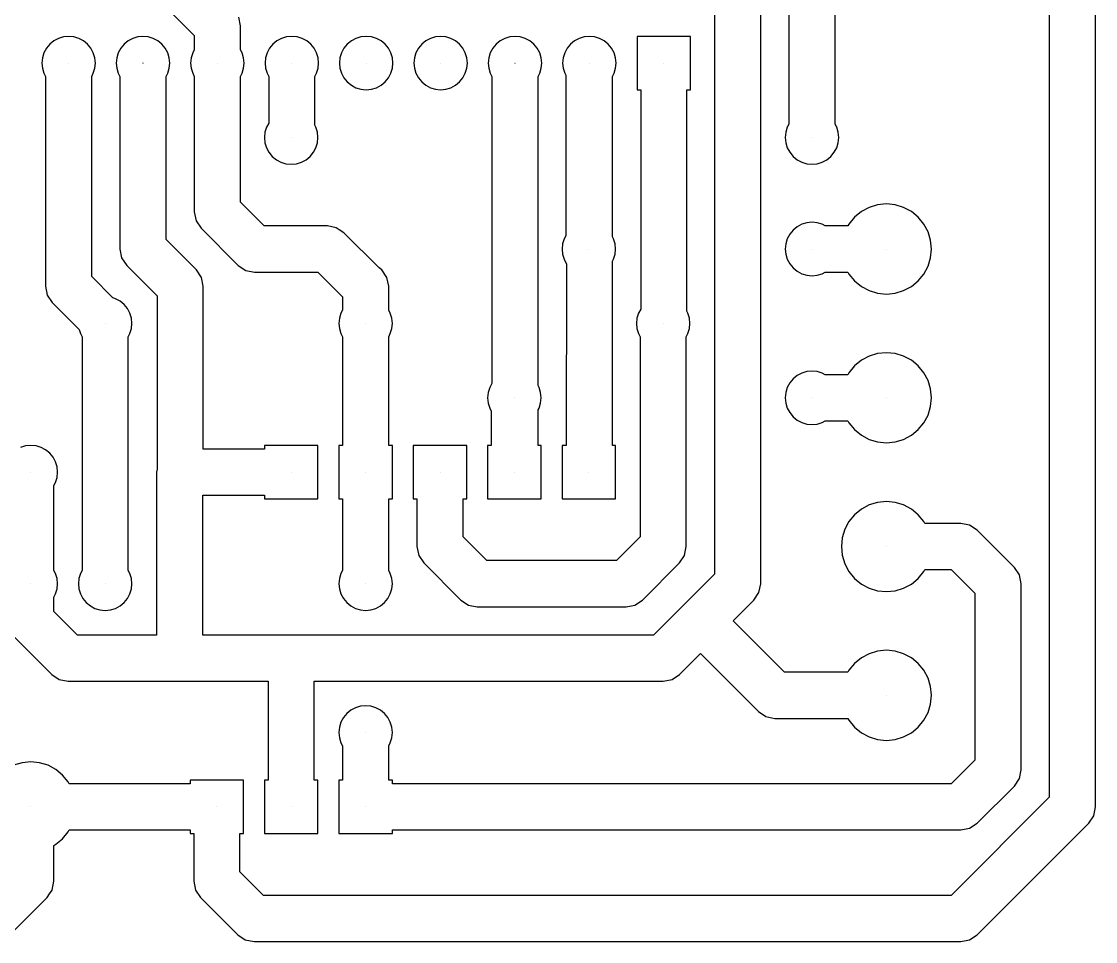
# Model space of a CAD drawing. Extents: x 3.8 to 90.1, y 3.8 to 67.3.
# Drawn here: x 53.02 to 89.69, y 4.29 to 35.71 of the extents above; entities that cross this region are included whole.
import ezdxf

# ---------------------------------------------------------------- set-up
doc = ezdxf.new("R2010")
doc.units = 0
doc.header["$LTSCALE"] = 0.000394
doc.header["$PDMODE"] = 35
doc.header["$PDSIZE"] = 0.000315
doc.layers.add('PLAN_1', color=7, linetype='CONTINUOUS')

msp = doc.modelspace()

# ---------------------------------------------------------------- linework, layer by layer
at = {"layer": 'PLAN_1', "color": 7}
for p, q in [((89.688393, 8.889999), (89.688393, 53.339996)), ((88.111595, 53.013432), (88.111595, 9.216564)), ((80.798393, 32.20332), (80.798393, 43.179996)), ((79.221596, 42.853432), (79.221596, 32.20332)), ((54.072838, 40.08252), (58.921921, 35.233437)), ((78.258392, 16.509998), (78.258392, 36.829998)), ((76.681602, 36.503433), (76.681602, 16.836565)), ((60.498718, 35.559998), (60.438705, 35.861706)), ((54.630318, 35.203396), (54.452122, 35.185844)), ((54.808514, 35.185844), (54.630318, 35.203396)), ((57.170319, 35.203396), (56.992123, 35.185844)), ((57.348515, 35.185844), (57.170319, 35.203396)), ((58.921921, 35.233437), (58.921921, 34.743313)), ((60.498718, 34.743313), (60.498718, 35.559998)), ((62.250317, 35.203396), (62.072121, 35.185844)), ((62.428513, 35.185844), (62.250317, 35.203396)), ((64.790314, 35.203396), (64.612122, 35.185844)), ((64.968513, 35.185844), (64.790314, 35.203396)), ((67.330322, 35.203396), (67.152122, 35.185844)), ((67.508514, 35.185844), (67.330322, 35.203396)), ((69.870316, 35.203396), (69.692123, 35.185844)), ((70.048515, 35.185844), (69.870316, 35.203396)), ((72.410316, 35.203396), (72.232117, 35.185844)), ((72.588516, 35.185844), (72.410316, 35.203396)), ((75.863716, 35.203396), (74.036919, 35.203396)), ((74.036919, 35.203396), (74.036919, 33.376598)), ((75.863716, 33.376598), (75.863716, 35.203396)), ((53.984447, 34.935867), (53.870857, 34.797455)), ((54.12286, 35.049458), (53.984447, 34.935867)), ((54.280777, 35.133865), (54.12286, 35.049458)), ((54.452122, 35.185844), (54.280777, 35.133865)), ((54.979858, 35.133865), (54.808514, 35.185844)), ((55.137775, 35.049458), (54.979858, 35.133865)), ((55.276188, 34.935867), (55.137775, 35.049458)), ((55.389778, 34.797455), (55.276188, 34.935867)), ((56.524448, 34.935867), (56.410858, 34.797455)), ((56.662861, 35.049458), (56.524448, 34.935867)), ((56.820778, 35.133865), (56.662861, 35.049458)), ((56.992123, 35.185844), (56.820778, 35.133865)), ((57.519859, 35.133865), (57.348515, 35.185844)), ((57.677776, 35.049458), (57.519859, 35.133865)), ((57.816189, 34.935867), (57.677776, 35.049458)), ((57.929779, 34.797455), (57.816189, 34.935867)), ((61.604446, 34.935867), (61.490856, 34.797455)), ((61.742859, 35.049458), (61.604446, 34.935867)), ((61.900776, 35.133865), (61.742859, 35.049458)), ((62.072121, 35.185844), (61.900776, 35.133865)), ((62.599861, 35.133865), (62.428513, 35.185844)), ((62.757774, 35.049458), (62.599861, 35.133865)), ((62.896187, 34.935867), (62.757774, 35.049458)), ((63.009781, 34.797455), (62.896187, 34.935867)), ((64.144447, 34.935867), (64.030853, 34.797455)), ((64.28286, 35.049458), (64.144447, 34.935867)), ((64.440773, 35.133865), (64.28286, 35.049458)), ((64.612122, 35.185844), (64.440773, 35.133865)), ((65.139862, 35.133865), (64.968513, 35.185844)), ((65.297775, 35.049458), (65.139862, 35.133865)), ((65.436188, 34.935867), (65.297775, 35.049458)), ((65.549782, 34.797455), (65.436188, 34.935867)), ((66.684448, 34.935867), (66.570854, 34.797455)), ((66.822861, 35.049458), (66.684448, 34.935867)), ((66.980774, 35.133865), (66.822861, 35.049458)), ((67.152122, 35.185844), (66.980774, 35.133865)), ((67.679863, 35.133865), (67.508514, 35.185844)), ((67.837776, 35.049458), (67.679863, 35.133865)), ((67.976189, 34.935867), (67.837776, 35.049458)), ((68.089783, 34.797455), (67.976189, 34.935867)), ((69.224449, 34.935867), (69.110855, 34.797455)), ((69.362862, 35.049458), (69.224449, 34.935867)), ((69.520775, 35.133865), (69.362862, 35.049458)), ((69.692123, 35.185844), (69.520775, 35.133865)), ((70.219864, 35.133865), (70.048515, 35.185844)), ((70.377777, 35.049458), (70.219864, 35.133865)), ((70.51619, 34.935867), (70.377777, 35.049458)), ((70.629784, 34.797455), (70.51619, 34.935867)), ((71.76445, 34.935867), (71.650856, 34.797455)), ((71.902863, 35.049458), (71.76445, 34.935867)), ((72.060776, 35.133865), (71.902863, 35.049458)), ((72.232117, 35.185844), (72.060776, 35.133865)), ((72.759857, 35.133865), (72.588516, 35.185844)), ((72.91777, 35.049458), (72.759857, 35.133865)), ((73.056183, 34.935867), (72.91777, 35.049458)), ((73.169777, 34.797455), (73.056183, 34.935867)), ((53.73447, 34.468193), (53.716919, 34.289997)), ((53.786449, 34.639538), (53.73447, 34.468193)), ((53.870857, 34.797455), (53.786449, 34.639538)), ((55.474186, 34.639538), (55.389778, 34.797455)), ((55.526165, 34.468193), (55.474186, 34.639538)), ((55.543716, 34.289997), (55.526165, 34.468193)), ((56.274471, 34.468193), (56.25692, 34.289997)), ((56.32645, 34.639538), (56.274471, 34.468193)), ((56.410858, 34.797455), (56.32645, 34.639538)), ((58.014187, 34.639538), (57.929779, 34.797455)), ((58.066166, 34.468193), (58.014187, 34.639538)), ((58.083717, 34.289997), (58.066166, 34.468193)), ((58.814472, 34.468193), (58.796921, 34.289997)), ((58.866451, 34.639538), (58.814472, 34.468193)), ((58.921921, 34.743313), (58.866451, 34.639538)), ((60.554188, 34.639538), (60.498718, 34.743313)), ((60.606167, 34.468193), (60.554188, 34.639538)), ((60.623718, 34.289997), (60.606167, 34.468193)), ((61.354469, 34.468193), (61.336918, 34.289997)), ((61.406448, 34.639538), (61.354469, 34.468193)), ((61.490856, 34.797455), (61.406448, 34.639538)), ((63.094185, 34.639538), (63.009781, 34.797455)), ((63.146164, 34.468193), (63.094185, 34.639538)), ((63.163712, 34.289997), (63.146164, 34.468193)), ((63.89447, 34.468193), (63.876923, 34.289997)), ((63.946449, 34.639538), (63.89447, 34.468193)), ((64.030853, 34.797455), (63.946449, 34.639538)), ((65.634186, 34.639538), (65.549782, 34.797455)), ((65.686165, 34.468193), (65.634186, 34.639538)), ((65.703712, 34.289997), (65.686165, 34.468193)), ((66.434471, 34.468193), (66.416924, 34.289997)), ((66.48645, 34.639538), (66.434471, 34.468193)), ((66.570854, 34.797455), (66.48645, 34.639538)), ((68.174187, 34.639538), (68.089783, 34.797455)), ((68.226166, 34.468193), (68.174187, 34.639538)), ((68.243713, 34.289997), (68.226166, 34.468193)), ((68.974472, 34.468193), (68.956924, 34.289997)), ((69.026451, 34.639538), (68.974472, 34.468193)), ((69.110855, 34.797455), (69.026451, 34.639538)), ((70.714188, 34.639538), (70.629784, 34.797455)), ((70.766167, 34.468193), (70.714188, 34.639538)), ((70.783714, 34.289997), (70.766167, 34.468193)), ((71.514465, 34.468193), (71.496918, 34.289997)), ((71.566452, 34.639538), (71.514465, 34.468193)), ((71.650856, 34.797455), (71.566452, 34.639538)), ((73.254181, 34.639538), (73.169777, 34.797455)), ((73.306168, 34.468193), (73.254181, 34.639538)), ((73.323715, 34.289997), (73.306168, 34.468193)), ((53.716919, 34.289997), (53.73447, 34.111801)), ((53.73447, 34.111801), (53.786449, 33.940456)), ((55.474186, 33.940456), (55.526165, 34.111801)), ((55.526165, 34.111801), (55.543716, 34.289997)), ((56.25692, 34.289997), (56.274471, 34.111801)), ((56.274471, 34.111801), (56.32645, 33.940456)), ((58.014187, 33.940456), (58.066166, 34.111801)), ((58.066166, 34.111801), (58.083717, 34.289997)), ((58.796921, 34.289997), (58.814472, 34.111801)), ((58.814472, 34.111801), (58.866451, 33.940456)), ((60.554188, 33.940456), (60.606167, 34.111801)), ((60.606167, 34.111801), (60.623718, 34.289997)), ((61.336918, 34.289997), (61.354469, 34.111801)), ((61.354469, 34.111801), (61.406448, 33.940456)), ((63.094185, 33.940456), (63.146164, 34.111801)), ((63.146164, 34.111801), (63.163712, 34.289997)), ((63.876923, 34.289997), (63.89447, 34.111801)), ((63.89447, 34.111801), (63.946449, 33.940456)), ((65.634186, 33.940456), (65.686165, 34.111801)), ((65.686165, 34.111801), (65.703712, 34.289997)), ((66.416924, 34.289997), (66.434471, 34.111801)), ((66.434471, 34.111801), (66.48645, 33.940456)), ((68.174187, 33.940456), (68.226166, 34.111801)), ((68.226166, 34.111801), (68.243713, 34.289997)), ((68.956924, 34.289997), (68.974472, 34.111801)), ((68.974472, 34.111801), (69.026451, 33.940456)), ((70.714188, 33.940456), (70.766167, 34.111801)), ((70.766167, 34.111801), (70.783714, 34.289997)), ((71.496918, 34.289997), (71.514465, 34.111801)), ((71.514465, 34.111801), (71.566452, 33.940456)), ((73.254181, 33.940456), (73.306168, 34.111801)), ((73.306168, 34.111801), (73.323715, 34.289997)), ((53.786449, 33.940456), (53.841919, 33.836681)), ((53.841919, 33.836681), (53.841919, 26.669998)), ((55.418716, 33.836681), (55.474186, 33.940456)), ((55.418716, 26.996561), (55.418716, 33.836681)), ((56.32645, 33.940456), (56.38192, 33.836681)), ((56.38192, 33.836681), (56.38192, 27.939999)), ((57.958717, 33.836681), (58.014187, 33.940456)), ((57.958717, 28.266562), (57.958717, 33.836681)), ((58.866451, 33.940456), (58.921921, 33.836681)), ((58.921921, 33.836681), (58.921921, 29.209999)), ((60.498718, 33.836681), (60.554188, 33.940456)), ((60.498718, 29.536562), (60.498718, 33.836681)), ((61.406448, 33.940456), (61.461918, 33.836681)), ((61.461918, 33.836681), (61.461918, 32.241325)), ((63.038712, 33.836674), (63.094185, 33.940456)), ((63.038712, 32.16531), (63.038712, 33.836674)), ((63.946449, 33.940456), (64.030853, 33.782539)), ((64.030853, 33.782539), (64.144447, 33.644127)), ((65.436188, 33.644127), (65.549782, 33.782539)), ((65.549782, 33.782539), (65.634186, 33.940456)), ((66.48645, 33.940456), (66.570854, 33.782539)), ((66.570854, 33.782539), (66.684448, 33.644127)), ((67.976189, 33.644127), (68.089783, 33.782539)), ((68.089783, 33.782539), (68.174187, 33.940456)), ((69.026451, 33.940456), (69.081924, 33.836674)), ((69.081924, 33.836674), (69.081924, 23.351337)), ((70.658714, 33.836674), (70.714188, 33.940456)), ((70.658714, 23.275301), (70.658714, 33.836674)), ((71.566452, 33.940456), (71.601601, 33.874691)), ((71.601601, 33.874691), (71.601601, 28.393322)), ((73.198715, 33.836674), (73.254181, 33.940456)), ((73.198715, 28.355303), (73.198715, 33.836674)), ((64.144447, 33.644127), (64.28286, 33.530537)), ((64.28286, 33.530537), (64.440773, 33.446129)), ((64.440773, 33.446129), (64.612122, 33.39415)), ((64.612122, 33.39415), (64.790314, 33.376598)), ((64.790314, 33.376598), (64.968513, 33.39415)), ((64.968513, 33.39415), (65.139862, 33.446129)), ((65.139862, 33.446129), (65.297775, 33.530537)), ((65.297775, 33.530537), (65.436188, 33.644127)), ((66.684448, 33.644127), (66.822861, 33.530537)), ((66.822861, 33.530537), (66.980774, 33.446129)), ((66.980774, 33.446129), (67.152122, 33.39415)), ((67.152122, 33.39415), (67.330322, 33.376598)), ((67.330322, 33.376598), (67.508514, 33.39415)), ((67.508514, 33.39415), (67.679863, 33.446129)), ((67.679863, 33.446129), (67.837776, 33.530537)), ((67.837776, 33.530537), (67.976189, 33.644127)), ((74.036919, 33.376598), (74.161919, 33.376598)), ((74.161919, 33.376598), (74.161919, 25.891338)), ((75.738716, 25.815302), (75.738716, 33.376598)), ((75.738716, 33.376598), (75.863716, 33.376598)), ((61.334152, 31.928192), (61.316601, 31.749996)), ((61.386131, 32.099537), (61.334152, 31.928192)), ((61.461918, 32.241325), (61.386131, 32.099537)), ((63.073868, 32.099537), (63.038712, 32.16531)), ((63.125847, 31.92819), (63.073868, 32.099537)), ((63.143394, 31.749996), (63.125847, 31.92819)), ((79.114151, 31.928192), (79.096596, 31.749996)), ((79.16613, 32.099537), (79.114151, 31.928192)), ((79.221596, 32.20332), (79.16613, 32.099537)), ((80.853867, 32.099537), (80.798393, 32.20332)), ((80.905846, 31.92819), (80.853867, 32.099537)), ((80.923393, 31.749996), (80.905846, 31.92819)), ((61.316601, 31.749996), (61.334152, 31.571802)), ((61.334152, 31.571802), (61.386131, 31.400454)), ((63.073868, 31.400454), (63.125847, 31.571802)), ((63.125847, 31.571802), (63.143394, 31.749996)), ((79.096596, 31.749996), (79.114151, 31.571802)), ((79.114151, 31.571802), (79.16613, 31.400454)), ((80.853867, 31.400454), (80.905846, 31.571802)), ((80.905846, 31.571802), (80.923393, 31.749996)), ((61.386131, 31.400454), (61.470539, 31.24254)), ((61.470539, 31.24254), (61.584129, 31.104126)), ((62.87587, 31.104126), (62.989464, 31.24254)), ((62.989464, 31.24254), (63.073868, 31.400454)), ((79.16613, 31.400454), (79.250534, 31.24254)), ((79.250534, 31.24254), (79.364128, 31.104126)), ((80.655869, 31.104126), (80.769455, 31.24254)), ((80.769455, 31.24254), (80.853867, 31.400454)), ((61.584129, 31.104126), (61.722542, 30.990534)), ((61.722542, 30.990534), (61.880459, 30.906128)), ((61.880459, 30.906128), (62.051804, 30.854149)), ((62.051804, 30.854149), (62.23, 30.836599)), ((62.23, 30.836599), (62.408195, 30.854149)), ((62.408195, 30.854149), (62.579544, 30.906128)), ((62.579544, 30.906128), (62.737457, 30.990534)), ((62.737457, 30.990534), (62.87587, 31.104126)), ((79.364128, 31.104126), (79.502541, 30.990534)), ((79.502541, 30.990534), (79.660454, 30.906128)), ((79.660454, 30.906128), (79.831802, 30.854149)), ((79.831802, 30.854149), (80.009995, 30.836599)), ((80.009995, 30.836599), (80.188194, 30.854149)), ((80.188194, 30.854149), (80.359543, 30.906128)), ((80.359543, 30.906128), (80.517456, 30.990534)), ((80.517456, 30.990534), (80.655869, 31.104126)), ((61.306885, 28.728395), (60.498718, 29.536562)), ((81.961273, 29.361292), (81.695312, 29.21913)), ((82.24987, 29.448835), (81.961273, 29.361292)), ((82.549995, 29.478395), (82.24987, 29.448835)), ((82.850121, 29.448835), (82.549995, 29.478395)), ((83.138718, 29.361292), (82.850121, 29.448835)), ((83.404686, 29.21913), (83.138718, 29.361292)), ((58.921921, 29.209999), (58.981934, 28.908293)), ((81.462189, 29.027809), (81.270866, 28.794687)), ((81.695312, 29.21913), (81.462189, 29.027809)), ((83.63781, 29.027809), (83.404686, 29.21913)), ((83.829124, 28.794687), (83.63781, 29.027809)), ((58.981934, 28.908293), (59.15284, 28.652517)), ((59.15284, 28.652517), (60.42284, 27.382517)), ((63.46698, 28.728395), (61.306885, 28.728395)), ((63.768684, 28.668383), (63.46698, 28.728395)), ((63.870995, 28.600025), (63.768684, 28.668383)), ((64.02446, 28.49748), (63.870995, 28.600025)), ((79.502541, 28.699461), (79.364128, 28.585869)), ((79.660454, 28.783867), (79.502541, 28.699461)), ((79.831802, 28.835846), (79.660454, 28.783867)), ((80.009995, 28.853395), (79.831802, 28.835846)), ((80.188194, 28.835846), (80.009995, 28.853395)), ((80.359535, 28.783867), (80.188194, 28.835846)), ((80.463318, 28.728395), (80.359535, 28.783867)), ((81.235428, 28.728395), (80.463318, 28.728395)), ((81.270866, 28.794687), (81.235428, 28.728395)), ((83.971291, 28.528717), (83.829124, 28.794687)), ((58.997799, 27.22748), (57.958717, 28.266562)), ((65.227966, 27.293974), (64.02446, 28.49748)), ((71.546127, 28.289541), (71.494148, 28.118195)), ((71.601601, 28.393322), (71.546127, 28.289541)), ((73.233864, 28.289541), (73.198715, 28.355303)), ((73.285843, 28.118193), (73.233864, 28.289541)), ((79.16613, 28.289541), (79.114151, 28.118195)), ((79.250534, 28.447454), (79.16613, 28.289541)), ((79.364128, 28.585869), (79.250534, 28.447454)), ((84.058838, 28.240126), (83.971291, 28.528717)), ((84.088394, 27.939999), (84.058838, 28.240126)), ((56.38192, 27.939999), (56.441933, 27.638292)), ((71.494148, 28.118195), (71.476601, 27.939999)), ((71.476601, 27.939999), (71.494148, 27.761805)), ((73.303391, 27.939999), (73.285843, 28.118193)), ((73.285843, 27.761805), (73.303391, 27.939999)), ((79.114151, 28.118195), (79.096596, 27.939999)), ((79.096596, 27.939999), (79.114151, 27.761805)), ((84.058838, 27.639872), (84.088394, 27.939999)), ((56.441933, 27.638292), (56.612839, 27.382517)), ((71.494148, 27.761805), (71.546127, 27.590456)), ((71.546127, 27.590456), (71.621918, 27.448658)), ((73.198715, 27.524694), (73.233864, 27.590456)), ((73.198715, 21.233397), (73.198715, 27.524694)), ((73.233864, 27.590456), (73.285843, 27.761805)), ((79.114151, 27.761805), (79.16613, 27.590456)), ((79.16613, 27.590456), (79.250534, 27.432543)), ((83.971291, 27.35128), (84.058838, 27.639872)), ((56.612839, 27.382517), (57.65192, 26.343435)), ((59.168705, 26.971704), (58.997799, 27.22748)), ((60.42284, 27.382517), (60.678612, 27.211615)), ((60.678612, 27.211615), (60.98032, 27.151602)), ((60.98032, 27.151602), (63.140415, 27.151602)), ((63.140415, 27.151602), (63.981598, 26.310413)), ((65.327477, 27.22748), (65.227966, 27.293974)), ((65.498383, 26.971704), (65.327477, 27.22748)), ((71.621918, 27.448658), (71.630531, 27.432543)), ((71.630531, 27.432543), (71.621918, 21.233397)), ((79.250534, 27.432543), (79.364128, 27.294128)), ((79.364128, 27.294128), (79.502541, 27.180536)), ((79.502541, 27.180536), (79.660454, 27.09613)), ((80.359543, 27.09613), (80.463318, 27.151602)), ((80.463318, 27.151602), (81.235428, 27.151602)), ((81.235428, 27.151602), (81.270866, 27.08531)), ((83.829124, 27.08531), (83.971291, 27.35128)), ((56.146099, 26.269178), (55.418716, 26.996561)), ((59.228718, 26.669998), (59.168705, 26.971704)), ((65.558395, 26.669998), (65.498383, 26.971704)), ((79.660454, 27.09613), (79.831802, 27.044151)), ((79.831802, 27.044151), (80.009995, 27.026602)), ((80.009995, 27.026602), (80.188194, 27.044151)), ((80.188194, 27.044151), (80.359543, 27.09613)), ((81.270866, 27.08531), (81.462189, 26.852188)), ((81.462189, 26.852188), (81.695312, 26.660868)), ((83.404686, 26.660868), (83.63781, 26.852188)), ((83.63781, 26.852188), (83.829124, 27.08531)), ((53.841919, 26.669998), (53.901932, 26.368292)), ((59.228718, 21.108397), (59.228718, 26.669998)), ((65.558395, 25.853321), (65.558395, 26.669998)), ((81.695312, 26.660868), (81.961273, 26.518705)), ((81.961273, 26.518705), (82.24987, 26.431162)), ((82.24987, 26.431162), (82.549995, 26.401602)), ((82.549995, 26.401602), (82.850121, 26.431162)), ((82.850121, 26.431162), (83.138718, 26.518705)), ((83.138718, 26.518705), (83.404686, 26.660868)), ((53.901932, 26.368292), (54.072838, 26.112516)), ((54.072838, 26.112516), (54.993118, 25.192234)), ((56.229538, 26.243866), (56.146099, 26.269178)), ((56.387455, 26.15946), (56.229538, 26.243866)), ((56.525867, 26.045868), (56.387455, 26.15946)), ((56.639458, 25.907454), (56.525867, 26.045868)), ((57.65192, 26.343435), (57.65192, 20.422161)), ((63.981598, 26.310413), (63.981598, 25.853321)), ((56.723866, 25.74954), (56.639458, 25.907454)), ((56.775845, 25.578192), (56.723866, 25.74954)), ((63.926128, 25.74954), (63.874149, 25.578194)), ((63.981598, 25.853321), (63.926128, 25.74954)), ((65.613861, 25.74954), (65.558395, 25.853321)), ((65.665848, 25.578192), (65.613861, 25.74954)), ((74.086128, 25.74954), (74.034149, 25.578194)), ((74.161919, 25.891338), (74.086128, 25.74954)), ((75.773865, 25.74954), (75.738716, 25.815302)), ((75.825844, 25.578192), (75.773865, 25.74954)), ((56.793396, 25.399998), (56.775845, 25.578192)), ((56.775845, 25.221804), (56.793396, 25.399998)), ((63.874149, 25.578194), (63.856598, 25.399998)), ((63.856598, 25.399998), (63.874149, 25.221804)), ((65.683395, 25.399998), (65.665848, 25.578192)), ((65.665848, 25.221804), (65.683395, 25.399998)), ((74.034149, 25.578194), (74.016602, 25.399998)), ((74.016602, 25.399998), (74.034149, 25.221804)), ((75.843391, 25.399998), (75.825844, 25.578192)), ((75.825844, 25.221804), (75.843391, 25.399998)), ((54.993118, 25.192234), (55.036129, 25.050455)), ((55.036129, 25.050455), (55.091599, 24.94668)), ((55.091599, 24.94668), (55.091599, 16.963316)), ((56.668396, 24.94668), (56.723866, 25.050455)), ((56.668396, 16.963316), (56.668396, 24.94668)), ((56.723866, 25.050455), (56.775845, 25.221804)), ((63.874149, 25.221804), (63.926128, 25.050455)), ((63.926128, 25.050455), (63.981598, 24.946674)), ((63.981598, 24.946674), (63.981598, 24.129997)), ((65.558395, 24.946674), (65.613861, 25.050455)), ((65.558395, 24.129997), (65.558395, 24.946674)), ((65.613861, 25.050455), (65.665848, 25.221804)), ((74.034149, 25.221804), (74.086128, 25.050455)), ((74.086128, 25.050455), (74.141602, 24.946674)), ((74.141602, 24.946674), (74.141602, 24.129997)), ((75.718391, 24.946674), (75.773865, 25.050455)), ((75.718391, 24.129997), (75.718391, 24.946674)), ((75.773865, 25.050455), (75.825844, 25.221804)), ((81.961273, 24.28129), (81.695312, 24.139128)), ((82.24987, 24.368834), (81.961273, 24.28129)), ((82.549995, 24.398394), (82.24987, 24.368834)), ((82.850121, 24.368834), (82.549995, 24.398394)), ((83.138718, 24.28129), (82.850121, 24.368834)), ((83.404686, 24.139128), (83.138718, 24.28129)), ((63.981598, 24.129997), (63.981598, 21.233397)), ((65.558395, 21.233397), (65.558395, 24.129997)), ((74.141602, 24.129997), (74.141602, 18.106565)), ((75.718391, 17.779999), (75.718391, 24.129997)), ((81.462189, 23.947807), (81.270866, 23.714685)), ((81.695312, 24.139128), (81.462189, 23.947807)), ((83.63781, 23.947807), (83.404686, 24.139128)), ((83.829124, 23.714685), (83.63781, 23.947807)), ((79.364128, 23.505867), (79.250534, 23.367453)), ((79.502541, 23.619459), (79.364128, 23.505867)), ((79.660454, 23.703865), (79.502541, 23.619459)), ((79.831802, 23.755844), (79.660454, 23.703865)), ((80.009995, 23.773394), (79.831802, 23.755844)), ((80.188194, 23.755844), (80.009995, 23.773394)), ((80.359535, 23.703865), (80.188194, 23.755844)), ((80.463318, 23.648394), (80.359535, 23.703865)), ((81.235428, 23.648394), (80.463318, 23.648394)), ((81.270866, 23.714685), (81.235428, 23.648394)), ((83.971291, 23.448715), (83.829124, 23.714685)), ((69.006134, 23.209539), (68.954147, 23.038193)), ((69.081924, 23.351337), (69.006134, 23.209539)), ((70.693863, 23.209539), (70.658714, 23.275301)), ((70.74585, 23.038191), (70.693863, 23.209539)), ((79.16613, 23.209539), (79.114151, 23.038193)), ((79.250534, 23.367453), (79.16613, 23.209539)), ((84.058838, 23.160124), (83.971291, 23.448715)), ((84.088394, 22.859997), (84.058838, 23.160124)), ((68.954147, 23.038193), (68.9366, 22.859997)), ((68.9366, 22.859997), (68.954147, 22.681803)), ((70.763397, 22.859997), (70.74585, 23.038191)), ((70.74585, 22.681803), (70.763397, 22.859997)), ((79.114151, 23.038193), (79.096596, 22.859997)), ((79.096596, 22.859997), (79.114151, 22.681803)), ((84.058838, 22.55987), (84.088394, 22.859997)), ((68.954147, 22.681803), (69.006134, 22.510454)), ((69.006134, 22.510454), (69.0616, 22.406673)), ((69.0616, 22.406673), (69.0616, 21.233397)), ((70.658714, 22.444693), (70.693863, 22.510454)), ((70.658714, 21.335999), (70.658714, 22.444693)), ((70.693863, 22.510454), (70.74585, 22.681803)), ((79.114151, 22.681803), (79.16613, 22.510454)), ((79.16613, 22.510454), (79.250534, 22.352541)), ((83.971291, 22.271278), (84.058838, 22.55987)), ((79.250534, 22.352541), (79.364128, 22.214127)), ((79.364128, 22.214127), (79.502541, 22.100534)), ((79.502541, 22.100534), (79.660454, 22.016129)), ((79.660454, 22.016129), (79.831802, 21.964149)), ((80.188194, 21.964149), (80.359543, 22.016129)), ((80.359543, 22.016129), (80.463318, 22.0716)), ((80.463318, 22.0716), (81.235428, 22.0716)), ((81.235428, 22.0716), (81.270866, 22.005308)), ((81.270866, 22.005308), (81.462189, 21.772186)), ((83.63781, 21.772186), (83.829124, 22.005308)), ((83.829124, 22.005308), (83.971291, 22.271278)), ((79.831802, 21.964149), (80.009995, 21.9466)), ((80.009995, 21.9466), (80.188194, 21.964149)), ((81.462189, 21.772186), (81.695312, 21.580866)), ((83.404686, 21.580866), (83.63781, 21.772186)), ((70.658592, 21.321959), (70.658714, 21.335999)), ((70.658714, 21.233397), (70.658592, 21.321959)), ((81.695312, 21.580866), (81.961273, 21.438704)), ((81.961273, 21.438704), (82.24987, 21.35116)), ((82.24987, 21.35116), (82.549995, 21.3216)), ((82.549995, 21.3216), (82.850121, 21.35116)), ((82.850121, 21.35116), (83.138718, 21.438704)), ((83.138718, 21.438704), (83.404686, 21.580866)), ((53.1618, 21.215847), (52.990456, 21.163868)), ((53.339996, 21.233397), (53.1618, 21.215847)), ((53.518192, 21.215847), (53.339996, 21.233397)), ((53.689537, 21.163868), (53.518192, 21.215847)), ((53.847454, 21.079462), (53.689537, 21.163868)), ((53.985867, 20.96587), (53.847454, 21.079462)), ((54.099457, 20.827456), (53.985867, 20.96587)), ((61.316601, 21.108397), (59.228718, 21.108397)), ((63.143394, 21.233397), (61.316601, 21.233397)), ((61.316601, 21.233397), (61.316601, 21.108397)), ((63.143394, 19.406603), (63.143394, 21.233397)), ((63.981598, 21.233397), (63.856598, 21.233397)), ((63.856598, 21.233397), (63.856598, 19.406603)), ((65.683395, 21.233397), (65.558395, 21.233397)), ((65.683395, 19.406603), (65.683395, 21.233397)), ((66.396599, 21.233397), (66.396599, 19.406603)), ((68.223396, 21.233397), (66.396599, 21.233397)), ((68.223396, 19.406603), (68.223396, 21.233397)), ((68.9366, 21.233397), (68.9366, 19.406603)), ((69.0616, 21.233397), (68.9366, 21.233397)), ((70.763397, 21.233397), (70.658714, 21.233397)), ((70.763397, 19.406603), (70.763397, 21.233397)), ((71.476601, 21.233397), (71.476601, 19.406603)), ((71.621918, 21.233397), (71.476601, 21.233397)), ((73.303391, 21.233397), (73.198715, 21.233397)), ((73.303391, 19.406603), (73.303391, 21.233397)), ((54.183865, 20.669542), (54.099457, 20.827456)), ((54.235844, 20.498194), (54.183865, 20.669542)), ((54.253395, 20.32), (54.235844, 20.498194)), ((54.235844, 20.141806), (54.253395, 20.32)), ((57.65192, 20.422161), (57.631599, 20.32)), ((57.631599, 20.32), (57.631599, 14.758397)), ((54.128395, 19.866682), (54.183865, 19.970457)), ((54.128395, 16.963316), (54.128395, 19.866682)), ((54.183865, 19.970457), (54.235844, 20.141806)), ((59.208397, 14.758397), (59.208397, 19.531603)), ((59.208397, 19.531603), (61.316601, 19.531603)), ((61.316601, 19.531603), (61.316601, 19.406603)), ((61.316601, 19.406603), (63.143394, 19.406603)), ((63.856598, 19.406603), (63.981598, 19.406603)), ((63.981598, 19.406603), (63.981598, 16.963322)), ((65.558395, 16.963322), (65.558395, 19.406603)), ((65.558395, 19.406603), (65.683395, 19.406603)), ((66.396599, 19.406603), (66.521599, 19.406603)), ((66.521599, 19.406603), (66.521599, 17.779999)), ((68.098396, 18.106565), (68.098396, 19.406603)), ((68.098396, 19.406603), (68.223396, 19.406603)), ((68.9366, 19.406603), (70.763397, 19.406603)), ((71.476601, 19.406603), (73.303391, 19.406603)), ((81.961273, 19.201292), (81.695312, 19.05913)), ((82.24987, 19.288836), (81.961273, 19.201292)), ((82.549995, 19.318396), (82.24987, 19.288836)), ((82.850121, 19.288836), (82.549995, 19.318396)), ((83.138718, 19.201292), (82.850121, 19.288836)), ((83.404686, 19.05913), (83.138718, 19.201292)), ((81.462189, 18.867809), (81.270866, 18.634687)), ((81.695312, 19.05913), (81.462189, 18.867809)), ((83.63781, 18.867809), (83.404686, 19.05913)), ((83.829124, 18.634687), (83.63781, 18.867809)), ((81.1287, 18.368717), (81.041161, 18.080126)), ((81.270866, 18.634687), (81.1287, 18.368717)), ((83.864563, 18.568396), (83.829124, 18.634687)), ((85.089996, 18.568396), (83.864563, 18.568396)), ((85.391701, 18.508383), (85.089996, 18.568396)), ((85.647476, 18.337481), (85.391701, 18.508383)), ((86.91748, 17.06748), (85.647476, 18.337481)), ((68.906563, 17.298395), (68.098396, 18.106565)), ((74.141602, 18.106565), (73.333427, 17.298395)), ((81.041161, 18.080126), (81.011597, 17.779999)), ((66.521599, 17.779999), (66.581612, 17.478292)), ((75.658379, 17.478292), (75.718391, 17.779999)), ((81.011597, 17.779999), (81.041161, 17.479872)), ((66.581612, 17.478292), (66.752518, 17.222517)), ((73.333427, 17.298395), (68.906563, 17.298395)), ((75.48748, 17.222517), (75.658379, 17.478292)), ((81.041161, 17.479872), (81.1287, 17.19128)), ((54.183865, 16.859541), (54.128395, 16.963316)), ((55.091599, 16.963316), (55.036129, 16.859541)), ((56.723866, 16.859541), (56.668396, 16.963316)), ((63.981598, 16.963322), (63.926128, 16.859541)), ((65.613861, 16.859541), (65.558395, 16.963322)), ((66.752518, 17.222517), (68.022514, 15.952518)), ((74.217476, 15.952518), (75.48748, 17.222517)), ((81.1287, 17.19128), (81.270866, 16.92531)), ((81.270866, 16.92531), (81.462189, 16.692188)), ((83.63781, 16.692188), (83.829124, 16.92531)), ((83.829124, 16.92531), (83.864563, 16.991602)), ((83.864563, 16.991602), (84.763428, 16.991602)), ((84.763428, 16.991602), (85.571602, 16.183434)), ((87.088379, 16.811705), (86.91748, 17.06748)), ((54.235844, 16.688192), (54.183865, 16.859541)), ((54.253395, 16.509998), (54.235844, 16.688192)), ((54.235844, 16.331804), (54.253395, 16.509998)), ((54.98415, 16.688194), (54.966599, 16.509998)), ((54.966599, 16.509998), (54.98415, 16.331804)), ((55.036129, 16.859541), (54.98415, 16.688194)), ((56.775845, 16.688192), (56.723866, 16.859541)), ((56.793396, 16.509998), (56.775845, 16.688192)), ((56.775845, 16.331804), (56.793396, 16.509998)), ((63.874149, 16.688194), (63.856598, 16.509998)), ((63.856598, 16.509998), (63.874149, 16.331804)), ((63.926128, 16.859541), (63.874149, 16.688194)), ((65.665848, 16.688192), (65.613861, 16.859541)), ((65.683395, 16.509998), (65.665848, 16.688192)), ((65.665848, 16.331804), (65.683395, 16.509998)), ((76.681602, 16.836565), (75.642517, 15.797481)), ((78.19838, 16.208292), (78.258392, 16.509998)), ((81.462189, 16.692188), (81.695312, 16.500868)), ((81.695312, 16.500868), (81.961273, 16.358706)), ((83.138718, 16.358706), (83.404686, 16.500868)), ((83.404686, 16.500868), (83.63781, 16.692188)), ((87.148392, 16.509998), (87.088379, 16.811705)), ((87.148392, 10.16), (87.148392, 16.509998)), ((54.128395, 16.056681), (54.183865, 16.160456)), ((54.183865, 16.160456), (54.235844, 16.331804)), ((54.98415, 16.331804), (55.036129, 16.160456)), ((55.036129, 16.160456), (55.120537, 16.002542)), ((56.639458, 16.002542), (56.723866, 16.160456)), ((56.723866, 16.160456), (56.775845, 16.331804)), ((63.874149, 16.331804), (63.926128, 16.160456)), ((63.926128, 16.160456), (64.010536, 16.002542)), ((65.529457, 16.002542), (65.613861, 16.160456)), ((65.613861, 16.160456), (65.665848, 16.331804)), ((78.027481, 15.952517), (78.19838, 16.208292)), ((81.961273, 16.358706), (82.24987, 16.271162)), ((82.24987, 16.271162), (82.549995, 16.241602)), ((82.549995, 16.241602), (82.850121, 16.271162)), ((82.850121, 16.271162), (83.138718, 16.358706)), ((85.571602, 16.183434), (85.571602, 10.486565)), ((54.128395, 15.566561), (54.128395, 16.056681)), ((55.120537, 16.002542), (55.234127, 15.864129)), ((55.234127, 15.864129), (55.37254, 15.750536)), ((56.387455, 15.750536), (56.525867, 15.864129)), ((56.525867, 15.864129), (56.639458, 16.002542)), ((64.010536, 16.002542), (64.12413, 15.864129)), ((64.12413, 15.864129), (64.262543, 15.750536)), ((65.277451, 15.750536), (65.415863, 15.864129)), ((65.415863, 15.864129), (65.529457, 16.002542)), ((68.022514, 15.952518), (68.27829, 15.781614)), ((68.27829, 15.781614), (68.580002, 15.721601)), ((73.659996, 15.721601), (73.9617, 15.781614)), ((73.9617, 15.781614), (74.217476, 15.952518)), ((75.642517, 15.797481), (74.603432, 14.758397)), ((77.314957, 15.239999), (78.027481, 15.952517)), ((54.936562, 14.758397), (54.128395, 15.566561)), ((55.37254, 15.750536), (55.530457, 15.666129)), ((55.530457, 15.666129), (55.701801, 15.614152)), ((55.701801, 15.614152), (55.879997, 15.596601)), ((55.879997, 15.596601), (56.058193, 15.614152)), ((56.058193, 15.614152), (56.229538, 15.666129)), ((56.229538, 15.666129), (56.387455, 15.750536)), ((64.262543, 15.750536), (64.420456, 15.666129)), ((64.420456, 15.666129), (64.591797, 15.614152)), ((64.591797, 15.614152), (64.769997, 15.596601)), ((64.769997, 15.596601), (64.948196, 15.614152)), ((64.948196, 15.614152), (65.119537, 15.666129)), ((65.119537, 15.666129), (65.277451, 15.750536)), ((68.580002, 15.721601), (73.659996, 15.721601)), ((79.066559, 13.488397), (77.314957, 15.239999)), ((52.782516, 14.682518), (54.052517, 13.412518)), ((57.631599, 14.758397), (54.936562, 14.758397)), ((62.085217, 14.758397), (59.208397, 14.758397)), ((74.603432, 14.758397), (62.085217, 14.758397)), ((75.48748, 13.412519), (76.199997, 14.125037)), ((76.199997, 14.125037), (78.182518, 12.142518)), ((81.695312, 13.97913), (81.462189, 13.78781)), ((81.961273, 14.121293), (81.695312, 13.97913)), ((82.24987, 14.208837), (81.961273, 14.121293)), ((82.549995, 14.238397), (82.24987, 14.208837)), ((82.850121, 14.208837), (82.549995, 14.238397)), ((83.138718, 14.121293), (82.850121, 14.208837)), ((83.404686, 13.97913), (83.138718, 14.121293)), ((83.63781, 13.78781), (83.404686, 13.97913)), ((81.462189, 13.78781), (81.270866, 13.554687)), ((83.829124, 13.554687), (83.63781, 13.78781)), ((54.052517, 13.412518), (54.308289, 13.241615)), ((54.308289, 13.241615), (54.609997, 13.181602)), ((74.929993, 13.181602), (75.231705, 13.241615)), ((75.231705, 13.241615), (75.48748, 13.412519)), ((81.235435, 13.488397), (79.066559, 13.488397)), ((81.270866, 13.554687), (81.235435, 13.488397)), ((83.971291, 13.288718), (83.829124, 13.554687)), ((84.058838, 13.000125), (83.971291, 13.288718)), ((54.609997, 13.181602), (58.419998, 13.181602)), ((58.419998, 13.181602), (61.441601, 13.181602)), ((61.441601, 13.181602), (61.441601, 9.803397)), ((63.018394, 9.803397), (63.018394, 13.181602)), ((63.018394, 13.181602), (74.929993, 13.181602)), ((84.088394, 12.699999), (84.058838, 13.000125)), ((84.058838, 12.399873), (84.088394, 12.699999)), ((64.262543, 12.189462), (64.12413, 12.075869)), ((64.420456, 12.273869), (64.262543, 12.189462)), ((64.591797, 12.325846), (64.420456, 12.273869)), ((64.769997, 12.343397), (64.591797, 12.325846)), ((64.948196, 12.325846), (64.769997, 12.343397)), ((65.119537, 12.273869), (64.948196, 12.325846)), ((65.277451, 12.189462), (65.119537, 12.273869)), ((65.415863, 12.075869), (65.277451, 12.189462)), ((78.182518, 12.142518), (78.438293, 11.971615)), ((83.829124, 11.845311), (83.971291, 12.111279)), ((83.971291, 12.111279), (84.058838, 12.399873)), ((63.926128, 11.779541), (63.874149, 11.608194)), ((64.010536, 11.937456), (63.926128, 11.779541)), ((64.12413, 12.075869), (64.010536, 11.937456)), ((65.529457, 11.937456), (65.415863, 12.075869)), ((65.613861, 11.779541), (65.529457, 11.937456)), ((65.665848, 11.608194), (65.613861, 11.779541)), ((78.438293, 11.971615), (78.739998, 11.911601)), ((78.739998, 11.911601), (81.235435, 11.911601)), ((81.235435, 11.911601), (81.270866, 11.845311)), ((81.270866, 11.845311), (81.462189, 11.612187)), ((83.63781, 11.612187), (83.829124, 11.845311)), ((63.874149, 11.608194), (63.856598, 11.429999)), ((63.856598, 11.429999), (63.874149, 11.251804)), ((65.683395, 11.429999), (65.665848, 11.608194)), ((65.665848, 11.251804), (65.683395, 11.429999)), ((81.462189, 11.612187), (81.695312, 11.420868)), ((81.695312, 11.420868), (81.961273, 11.278705)), ((83.138718, 11.278705), (83.404686, 11.420868)), ((83.404686, 11.420868), (83.63781, 11.612187)), ((63.874149, 11.251804), (63.926128, 11.080458)), ((63.926128, 11.080458), (63.981598, 10.976676)), ((65.558395, 10.976676), (65.613861, 11.080458)), ((65.613861, 11.080458), (65.665848, 11.251804)), ((81.961273, 11.278705), (82.24987, 11.191161)), ((82.24987, 11.191161), (82.549995, 11.161601)), ((82.549995, 11.161601), (82.850121, 11.191161)), ((82.850121, 11.191161), (83.138718, 11.278705)), ((63.981598, 10.976676), (63.981598, 9.803397)), ((65.558395, 9.803397), (65.558395, 10.976676)), ((53.039871, 10.398837), (52.751278, 10.311294)), ((53.339996, 10.428397), (53.039871, 10.398837)), ((53.640121, 10.398837), (53.339996, 10.428397)), ((53.928715, 10.311294), (53.640121, 10.398837)), ((54.194683, 10.16913), (53.928715, 10.311294)), ((85.571602, 10.486565), (84.763435, 9.678397)), ((54.427807, 9.977811), (54.194683, 10.16913)), ((54.619125, 9.744687), (54.427807, 9.977811)), ((87.088379, 9.858294), (87.148392, 10.16)), ((54.65456, 9.678397), (54.619125, 9.744687)), ((58.7766, 9.678397), (54.65456, 9.678397)), ((60.603397, 9.803397), (58.7766, 9.803397)), ((58.7766, 9.803397), (58.7766, 9.678397)), ((60.603397, 7.976602), (60.603397, 9.803397)), ((61.441601, 9.803397), (61.316601, 9.803397)), ((61.316601, 9.803397), (61.316601, 7.976602)), ((63.143394, 9.803397), (63.018394, 9.803397)), ((63.143394, 7.976602), (63.143394, 9.803397)), ((63.981598, 9.803397), (63.856598, 9.803397)), ((63.856598, 9.803397), (63.856598, 7.976602)), ((65.683395, 9.803397), (65.558395, 9.803397)), ((65.683395, 9.678397), (65.683395, 9.803397)), ((84.763435, 9.678397), (65.683395, 9.678397)), ((85.647476, 8.332519), (86.91748, 9.602519)), ((86.91748, 9.602519), (87.088379, 9.858294)), ((88.111595, 9.216564), (84.763428, 5.868397)), ((89.62838, 8.588293), (89.688393, 8.889999)), ((89.457474, 8.332519), (89.62838, 8.588293)), ((54.619125, 8.035312), (54.65456, 8.101602)), ((54.65456, 8.101602), (58.7766, 8.101602)), ((58.7766, 8.101602), (58.7766, 7.976602)), ((65.683395, 7.976602), (65.683395, 8.101602)), ((65.683395, 8.101602), (85.089996, 8.101602)), ((85.089996, 8.101602), (85.391701, 8.161615)), ((85.391701, 8.161615), (85.647476, 8.332519)), ((85.647476, 4.522519), (89.457474, 8.332519)), ((54.194683, 7.610869), (54.427807, 7.802188)), ((54.427807, 7.802188), (54.619125, 8.035312)), ((58.7766, 7.976602), (58.9016, 7.976602)), ((58.9016, 7.976602), (58.9016, 6.349999)), ((60.478397, 6.676562), (60.478397, 7.976602)), ((60.478397, 7.976602), (60.603397, 7.976602)), ((61.316601, 7.976602), (63.143394, 7.976602)), ((63.856598, 7.976602), (65.683395, 7.976602)), ((54.128395, 7.575437), (54.194683, 7.610869)), ((54.128395, 6.349999), (54.128395, 7.575437)), ((61.286564, 5.868397), (60.478397, 6.676562)), ((54.068382, 6.048293), (54.128395, 6.349999)), ((58.9016, 6.349999), (58.961613, 6.048293)), ((53.89748, 5.792519), (53.983276, 5.920924)), ((53.983276, 5.920924), (54.068382, 6.048293)), ((58.961613, 6.048293), (59.132519, 5.792518)), ((84.763428, 5.868397), (61.286564, 5.868397)), ((52.627483, 4.52252), (53.89748, 5.792519)), ((59.132519, 5.792518), (60.402519, 4.522519)), ((60.402519, 4.522519), (60.658291, 4.351616)), ((85.391701, 4.351615), (85.647476, 4.522519)), ((60.658291, 4.351616), (60.959999, 4.291603)), ((60.959999, 4.291603), (85.089996, 4.291603)), ((85.089996, 4.291603), (85.391701, 4.351615))]:
    msp.add_line(p, q, dxfattribs=at)
for p in [(54.630314, 34.290001), (57.170315, 34.290001), (59.710316, 34.290001), (62.250317, 34.290001), (64.790314, 34.290001), (67.330315, 34.290001), (69.870316, 34.290001), (72.410316, 34.290001), (74.950317, 34.290001), (62.229996, 31.75), (80.009995, 31.75), (72.389999, 27.939999), (80.009995, 27.939999), (82.549995, 27.939999), (55.879993, 25.400002), (64.769997, 25.400002), (74.929993, 25.400002), (69.849998, 22.860001), (80.009995, 22.860001), (82.549995, 22.860001), (53.339996, 20.32), (62.229996, 20.32), (64.769997, 20.32), (67.309998, 20.32), (69.849998, 20.32), (72.389999, 20.32), (82.549995, 17.780001), (53.339996, 16.509998), (55.879993, 16.509998), (64.769997, 16.509998), (82.549995, 12.7), (64.769997, 11.43), (53.339996, 8.889999), (59.689995, 8.889999), (62.229996, 8.889999), (64.769997, 8.889999)]:
    msp.add_point(p, dxfattribs=at)

doc.saveas('drawing.dxf')
